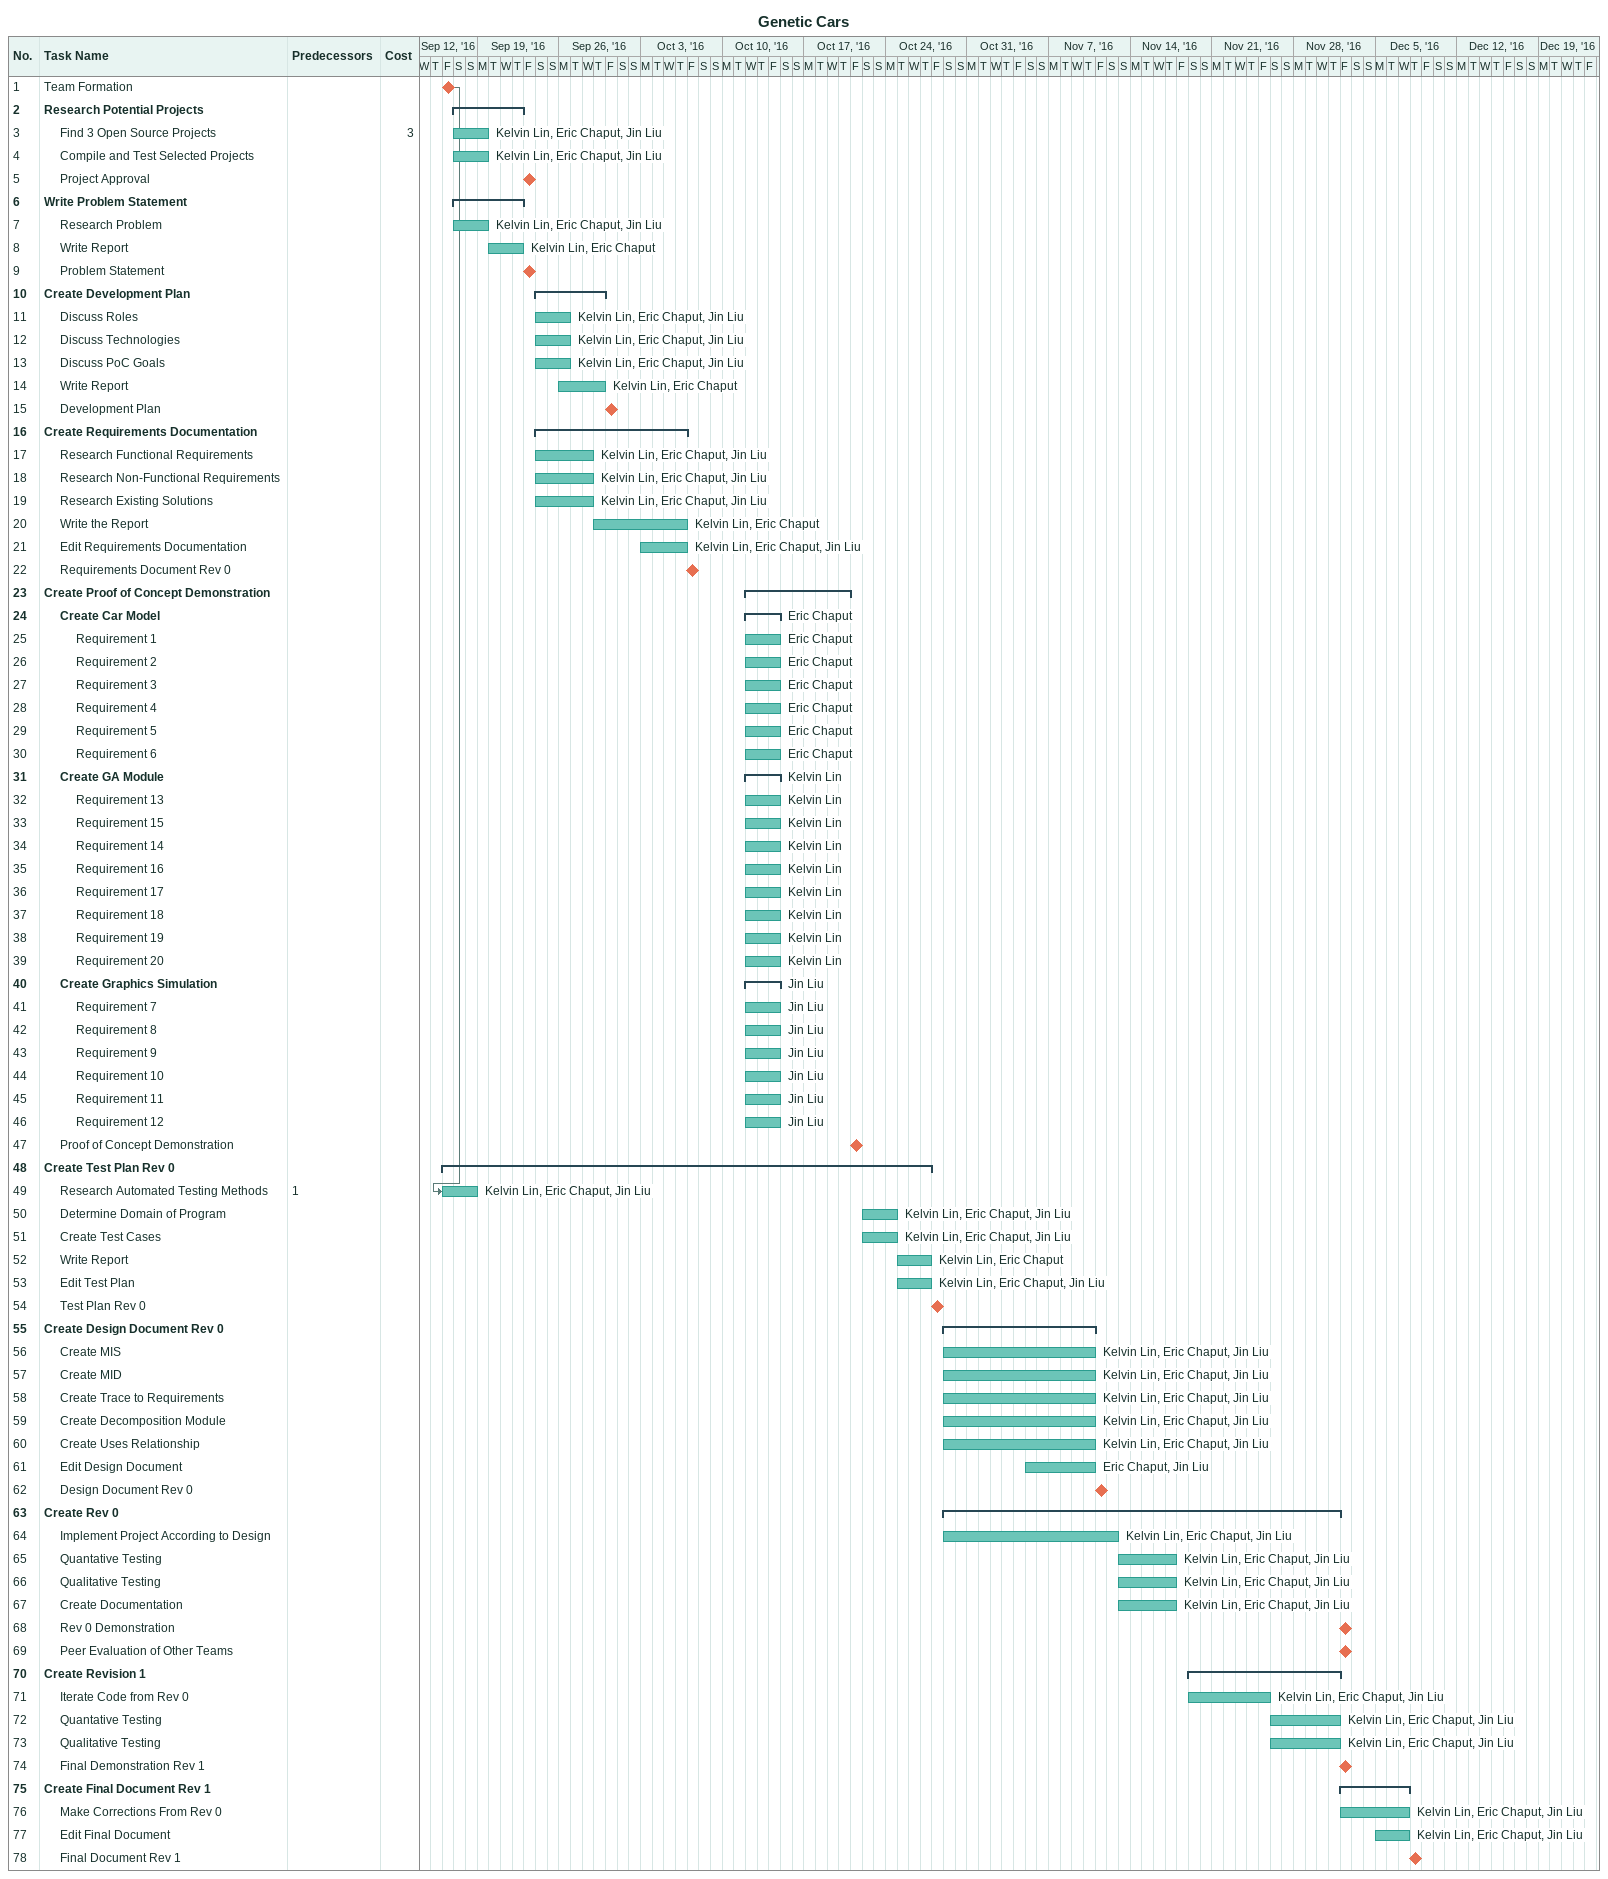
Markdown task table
Genetic Cars

| ID | Level | Task | Start | Finish | Predecessors | Resources | Cost |
|---|---|---|---|---|---|---|---|
| 1 | 1 | Team Formation (milestone) | 2016-09-16 | 2016-09-16 |  |  |  |
| 2 | 1 | **Research Potential Projects** | 2016-09-17 | 2016-09-22 |  |  |  |
| 3 | 2 | Find 3 Open Source Projects | 2016-09-17 | 2016-09-19 |  | Kelvin Lin, Eric Chaput, Jin Liu | 3 |
| 4 | 2 | Compile and Test Selected Projects | 2016-09-17 | 2016-09-19 |  | Kelvin Lin, Eric Chaput, Jin Liu |  |
| 5 | 2 | Project Approval (milestone) | 2016-09-23 | 2016-09-23 |  |  |  |
| 6 | 1 | **Write Problem Statement** | 2016-09-17 | 2016-09-22 |  |  |  |
| 7 | 2 | Research Problem | 2016-09-17 | 2016-09-19 |  | Kelvin Lin, Eric Chaput, Jin Liu |  |
| 8 | 2 | Write Report | 2016-09-20 | 2016-09-22 |  | Kelvin Lin, Eric Chaput |  |
| 9 | 2 | Problem Statement (milestone) | 2016-09-23 | 2016-09-23 |  |  |  |
| 10 | 1 | **Create Development Plan** | 2016-09-24 | 2016-09-29 |  |  |  |
| 11 | 2 | Discuss Roles | 2016-09-24 | 2016-09-26 |  | Kelvin Lin, Eric Chaput, Jin Liu |  |
| 12 | 2 | Discuss Technologies | 2016-09-24 | 2016-09-26 |  | Kelvin Lin, Eric Chaput, Jin Liu |  |
| 13 | 2 | Discuss PoC Goals | 2016-09-24 | 2016-09-26 |  | Kelvin Lin, Eric Chaput, Jin Liu |  |
| 14 | 2 | Write Report | 2016-09-26 | 2016-09-29 |  | Kelvin Lin, Eric Chaput |  |
| 15 | 2 | Development Plan (milestone) | 2016-09-30 | 2016-09-30 |  |  |  |
| 16 | 1 | **Create Requirements Documentation** | 2016-09-24 | 2016-10-06 |  |  |  |
| 17 | 2 | Research Functional Requirements | 2016-09-24 | 2016-09-28 |  | Kelvin Lin, Eric Chaput, Jin Liu |  |
| 18 | 2 | Research Non-Functional Requirements | 2016-09-24 | 2016-09-28 |  | Kelvin Lin, Eric Chaput, Jin Liu |  |
| 19 | 2 | Research Existing Solutions | 2016-09-24 | 2016-09-28 |  | Kelvin Lin, Eric Chaput, Jin Liu |  |
| 20 | 2 | Write the Report | 2016-09-29 | 2016-10-06 |  | Kelvin Lin, Eric Chaput |  |
| 21 | 2 | Edit Requirements Documentation | 2016-10-03 | 2016-10-06 |  | Kelvin Lin, Eric Chaput, Jin Liu |  |
| 22 | 2 | Requirements Document Rev 0 (milestone) | 2016-10-07 | 2016-10-07 |  |  |  |
| 23 | 1 | **Create Proof of Concept Demonstration** | 2016-10-12 | 2016-10-20 |  |  |  |
| 24 | 2 | **Create Car Model** | 2016-10-12 | 2016-10-14 |  | Eric Chaput |  |
| 25 | 3 | Requirement 1 | 2016-10-12 | 2016-10-14 |  | Eric Chaput |  |
| 26 | 3 | Requirement 2 | 2016-10-12 | 2016-10-14 |  | Eric Chaput |  |
| 27 | 3 | Requirement 3 | 2016-10-12 | 2016-10-14 |  | Eric Chaput |  |
| 28 | 3 | Requirement 4 | 2016-10-12 | 2016-10-14 |  | Eric Chaput |  |
| 29 | 3 | Requirement 5 | 2016-10-12 | 2016-10-14 |  | Eric Chaput |  |
| 30 | 3 | Requirement 6 | 2016-10-12 | 2016-10-14 |  | Eric Chaput |  |
| 31 | 2 | **Create GA Module** | 2016-10-12 | 2016-10-14 |  | Kelvin Lin |  |
| 32 | 3 | Requirement 13 | 2016-10-12 | 2016-10-14 |  | Kelvin Lin |  |
| 33 | 3 | Requirement 15 | 2016-10-12 | 2016-10-14 |  | Kelvin Lin |  |
| 34 | 3 | Requirement 14 | 2016-10-12 | 2016-10-14 |  | Kelvin Lin |  |
| 35 | 3 | Requirement 16 | 2016-10-12 | 2016-10-14 |  | Kelvin Lin |  |
| 36 | 3 | Requirement 17 | 2016-10-12 | 2016-10-14 |  | Kelvin Lin |  |
| 37 | 3 | Requirement 18 | 2016-10-12 | 2016-10-14 |  | Kelvin Lin |  |
| 38 | 3 | Requirement 19 | 2016-10-12 | 2016-10-14 |  | Kelvin Lin |  |
| 39 | 3 | Requirement 20 | 2016-10-12 | 2016-10-14 |  | Kelvin Lin |  |
| 40 | 2 | **Create Graphics Simulation** | 2016-10-12 | 2016-10-14 |  | Jin Liu |  |
| 41 | 3 | Requirement 7 | 2016-10-12 | 2016-10-14 |  | Jin Liu |  |
| 42 | 3 | Requirement 8 | 2016-10-12 | 2016-10-14 |  | Jin Liu |  |
| 43 | 3 | Requirement 9 | 2016-10-12 | 2016-10-14 |  | Jin Liu |  |
| 44 | 3 | Requirement 10 | 2016-10-12 | 2016-10-14 |  | Jin Liu |  |
| 45 | 3 | Requirement 11 | 2016-10-12 | 2016-10-14 |  | Jin Liu |  |
| 46 | 3 | Requirement 12 | 2016-10-12 | 2016-10-14 |  | Jin Liu |  |
| 47 | 2 | Proof of Concept Demonstration (milestone) | 2016-10-21 | 2016-10-21 |  |  |  |
| 48 | 1 | **Create Test Plan Rev 0** | 2016-09-16 | 2016-10-27 |  |  |  |
| 49 | 2 | Research Automated Testing Methods | 2016-09-16 | 2016-09-18 | 1 | Kelvin Lin, Eric Chaput, Jin Liu |  |
| 50 | 2 | Determine Domain of Program | 2016-10-22 | 2016-10-24 |  | Kelvin Lin, Eric Chaput, Jin Liu |  |
| 51 | 2 | Create Test Cases | 2016-10-22 | 2016-10-24 |  | Kelvin Lin, Eric Chaput, Jin Liu |  |
| 52 | 2 | Write Report | 2016-10-25 | 2016-10-27 |  | Kelvin Lin, Eric Chaput |  |
| 53 | 2 | Edit Test Plan | 2016-10-25 | 2016-10-27 |  | Kelvin Lin, Eric Chaput, Jin Liu |  |
| 54 | 2 | Test Plan Rev 0 (milestone) | 2016-10-28 | 2016-10-28 |  |  |  |
| 55 | 1 | **Create Design Document Rev 0** | 2016-10-29 | 2016-11-10 |  |  |  |
| 56 | 2 | Create MIS | 2016-10-29 | 2016-11-10 |  | Kelvin Lin, Eric Chaput, Jin Liu |  |
| 57 | 2 | Create MID | 2016-10-29 | 2016-11-10 |  | Kelvin Lin, Eric Chaput, Jin Liu |  |
| 58 | 2 | Create Trace to Requirements | 2016-10-29 | 2016-11-10 |  | Kelvin Lin, Eric Chaput, Jin Liu |  |
| 59 | 2 | Create Decomposition Module | 2016-10-29 | 2016-11-10 |  | Kelvin Lin, Eric Chaput, Jin Liu |  |
| 60 | 2 | Create Uses Relationship | 2016-10-29 | 2016-11-10 |  | Kelvin Lin, Eric Chaput, Jin Liu |  |
| 61 | 2 | Edit Design Document | 2016-11-05 | 2016-11-10 |  | Eric Chaput, Jin Liu |  |
| 62 | 2 | Design Document Rev 0 (milestone) | 2016-11-11 | 2016-11-11 |  |  |  |
| 63 | 1 | **Create Rev 0** | 2016-10-29 | 2016-12-01 |  |  |  |
| 64 | 2 | Implement Project According to Design | 2016-10-29 | 2016-11-12 |  | Kelvin Lin, Eric Chaput, Jin Liu |  |
| 65 | 2 | Quantative Testing | 2016-11-13 | 2016-11-17 |  | Kelvin Lin, Eric Chaput, Jin Liu |  |
| 66 | 2 | Qualitative Testing | 2016-11-13 | 2016-11-17 |  | Kelvin Lin, Eric Chaput, Jin Liu |  |
| 67 | 2 | Create Documentation | 2016-11-13 | 2016-11-17 |  | Kelvin Lin, Eric Chaput, Jin Liu |  |
| 68 | 2 | Rev 0 Demonstration (milestone) | 2016-12-02 | 2016-12-02 |  |  |  |
| 69 | 2 | Peer Evaluation of Other Teams (milestone) | 2016-12-02 | 2016-12-02 |  |  |  |
| 70 | 1 | **Create Revision 1** | 2016-11-19 | 2016-12-01 |  |  |  |
| 71 | 2 | Iterate Code from Rev 0 | 2016-11-19 | 2016-11-25 |  | Kelvin Lin, Eric Chaput, Jin Liu |  |
| 72 | 2 | Quantative Testing | 2016-11-26 | 2016-12-01 |  | Kelvin Lin, Eric Chaput, Jin Liu |  |
| 73 | 2 | Qualitative Testing | 2016-11-26 | 2016-12-01 |  | Kelvin Lin, Eric Chaput, Jin Liu |  |
| 74 | 2 | Final Demonstration Rev 1 (milestone) | 2016-12-02 | 2016-12-02 |  |  |  |
| 75 | 1 | **Create Final Document Rev 1** | 2016-12-02 | 2016-12-07 |  |  |  |
| 76 | 2 | Make Corrections From Rev 0 | 2016-12-02 | 2016-12-07 |  | Kelvin Lin, Eric Chaput, Jin Liu |  |
| 77 | 2 | Edit Final Document | 2016-12-05 | 2016-12-07 |  | Kelvin Lin, Eric Chaput, Jin Liu |  |
| 78 | 2 | Final Document Rev 1 (milestone) | 2016-12-08 | 2016-12-08 |  |  |  |
